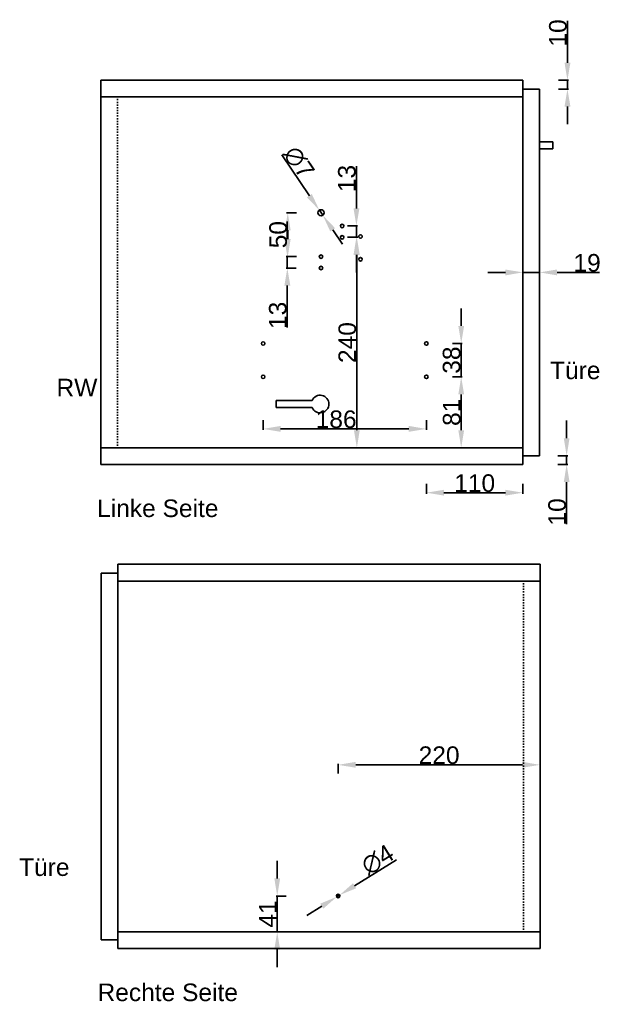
# Model space of a CAD drawing. Header units: millimetres. Extents: x 2630 to 5235, y -135 to 3644.
# Drawn here: x 4573 to 5235, y 809 to 1928 of the extents above; entities that cross this region are included whole.
import ezdxf

# ---------------------------------------------------------------- set-up
doc = ezdxf.new("R2010")
doc.units = ezdxf.units.MM
doc.linetypes.add('ACAD_ISO07W100', pattern=[3, 0, -3])
doc.styles.get("Standard").update_dxf_attribs({"font": 'arial.ttf'})
doc.dimstyles.new('ISO-25', dxfattribs={"dimtxt": 20, "dimasz": 20, "dimexe": 1.25, "dimexo": 0.625, "dimtad": 1, "dimtxsty": 'Standard', "dimcen": 20, "dimadec": 0, "dimazin": 0, "dimtfac": 1, "dimtmove": 0, "dimatfit": 3, "dimfxl": 10, "dimfxlon": 1, "dimarcsym": 0})

# ---------------------------------------------------------------- blocks, each defined once
blk = doc.blocks.new('*D21')
at = {"color": 0, "lineweight": -2, "transparency": 16777216}
for p, q in [((4936.3, 1069), (4936.3, 1080.3)), ((4956.3, 1079), (5146.3, 1079)), ((5166.3, 1069), (5166.3, 1080.3))]:
    blk.add_line(p, q, dxfattribs=at)
at = {"color": 0, "transparency": 16777216}
for points in [[(4956.3, 1082.4), (4956.3, 1075.7), (4936.3, 1079)], [(5146.3, 1082.4), (5146.3, 1075.7), (5166.3, 1079)]]:
    blk.add_solid(points, dxfattribs=at)
at = {"layer": 'Defpoints', "color": 0, "transparency": 16777216}
for p in [(5166.3, 1079), (4936.3, 929.5), (5166.3, 929.5)]:
    blk.add_point(p, dxfattribs=at)
at = {"color": 0, "transparency": 16777216, "insert": (5051.3, 1089.9), "char_height": 20, "attachment_point": 5}
blk.add_mtext('220', dxfattribs=at)
blk = doc.blocks.new('*D22')
at = {"color": 0, "lineweight": -2, "transparency": 16777216}
for p, q in [((5126.8, 1640.3), (5106.8, 1640.3)), ((5146.8, 1630.3), (5146.8, 1641.5)), ((5146.8, 1640.3), (5165.8, 1640.3)), ((5165.8, 1630.3), (5165.8, 1641.5)), ((5185.8, 1640.3), (5233.9, 1640.3))]:
    blk.add_line(p, q, dxfattribs=at)
at = {"color": 0, "transparency": 16777216}
for points in [[(5126.8, 1643.6), (5126.8, 1636.9), (5146.8, 1640.3)], [(5185.8, 1643.6), (5185.8, 1636.9), (5165.8, 1640.3)]]:
    blk.add_solid(points, dxfattribs=at)
at = {"layer": 'Defpoints', "color": 0, "transparency": 16777216}
for p in [(5165.8, 1640.3), (5146.8, 1440.3), (5165.8, 1440.3)]:
    blk.add_point(p, dxfattribs=at)
at = {"color": 0, "transparency": 16777216, "insert": (5219.9, 1651.1), "char_height": 20, "attachment_point": 5}
blk.add_mtext('19', dxfattribs=at)
blk = doc.blocks.new('*D23')
at = {"color": 0, "lineweight": -2, "transparency": 16777216}
for p, q in [((5197.5, 1879.3), (5197.5, 1927.2)), ((5187.5, 1859.3), (5198.8, 1859.3)), ((5197.5, 1849.3), (5197.5, 1859.3)), ((5187.5, 1849.3), (5198.8, 1849.3)), ((5197.5, 1829.3), (5197.5, 1809.3))]:
    blk.add_line(p, q, dxfattribs=at)
at = {"color": 0, "transparency": 16777216}
for points in [[(5194.2, 1879.3), (5200.9, 1879.3), (5197.5, 1859.3)], [(5194.2, 1829.3), (5200.9, 1829.3), (5197.5, 1849.3)]]:
    blk.add_solid(points, dxfattribs=at)
at = {"layer": 'Defpoints', "color": 0, "transparency": 16777216}
for p in [(5146.8, 1859.3), (5197.5, 1859.3), (5146.8, 1849.3)]:
    blk.add_point(p, dxfattribs=at)
at = {"color": 0, "transparency": 16777216, "insert": (5186.7, 1913.2), "char_height": 20, "attachment_point": 5, "rotation": 90}
blk.add_mtext('10', dxfattribs=at)
blk = doc.blocks.new('*D24')
at = {"color": 0, "lineweight": -2, "transparency": 16777216}
for p, q in [((5196.6, 1451.3), (5196.6, 1471.3)), ((5186.6, 1431.3), (5197.9, 1431.3)), ((5186.6, 1421.3), (5197.9, 1421.3)), ((5196.6, 1431.3), (5196.6, 1421.3)), ((5196.6, 1401.3), (5196.6, 1353.3))]:
    blk.add_line(p, q, dxfattribs=at)
at = {"color": 0, "transparency": 16777216}
for points in [[(5193.3, 1451.3), (5199.9, 1451.3), (5196.6, 1431.3)], [(5193.3, 1401.3), (5199.9, 1401.3), (5196.6, 1421.3)]]:
    blk.add_solid(points, dxfattribs=at)
at = {"layer": 'Defpoints', "color": 0, "transparency": 16777216}
for p in [(5146.8, 1431.3), (5146.8, 1421.3), (5196.6, 1421.3)]:
    blk.add_point(p, dxfattribs=at)
at = {"color": 0, "transparency": 16777216, "insert": (5185.8, 1367.3), "char_height": 20, "attachment_point": 5, "rotation": 90}
blk.add_mtext('10', dxfattribs=at)
blk = doc.blocks.new('*D25')
at = {"color": 0, "lineweight": -2, "transparency": 16777216}
for p, q in [((4850.8, 1471.9), (4850.8, 1460.7)), ((5036.8, 1471.9), (5036.8, 1460.7)), ((5016.8, 1461.9), (4870.8, 1461.9))]:
    blk.add_line(p, q, dxfattribs=at)
at = {"color": 0, "transparency": 16777216}
for points in [[(4870.8, 1465.3), (4870.8, 1458.6), (4850.8, 1461.9)], [(5016.8, 1465.3), (5016.8, 1458.6), (5036.8, 1461.9)]]:
    blk.add_solid(points, dxfattribs=at)
at = {"layer": 'Defpoints', "color": 0, "transparency": 16777216}
for p in [(4850.8, 1626), (5036.8, 1626), (4850.8, 1461.9)]:
    blk.add_point(p, dxfattribs=at)
at = {"color": 0, "transparency": 16777216, "insert": (4934, 1472.8), "char_height": 20, "attachment_point": 5}
blk.add_mtext('186', dxfattribs=at)
blk = doc.blocks.new('*D26')
at = {"color": 0, "lineweight": -2, "transparency": 16777216}
for p, q in [((5076.5, 1579.3), (5076.5, 1599.3)), ((5066.5, 1559.3), (5077.7, 1559.3)), ((5076.5, 1559.3), (5076.5, 1521.3)), ((5066.5, 1521.3), (5077.7, 1521.3)), ((5076.5, 1501.3), (5076.5, 1481.3))]:
    blk.add_line(p, q, dxfattribs=at)
at = {"color": 0, "transparency": 16777216}
for points in [[(5073.2, 1579.3), (5079.8, 1579.3), (5076.5, 1559.3)], [(5073.2, 1501.3), (5079.8, 1501.3), (5076.5, 1521.3)]]:
    blk.add_solid(points, dxfattribs=at)
at = {"layer": 'Defpoints', "color": 0, "transparency": 16777216}
for p in [(5036.8, 1559.3), (5036.8, 1521.3), (5076.5, 1521.3)]:
    blk.add_point(p, dxfattribs=at)
at = {"color": 0, "transparency": 16777216, "insert": (5065.6, 1540.3), "char_height": 20, "attachment_point": 5, "rotation": 90}
blk.add_mtext('38', dxfattribs=at)
blk = doc.blocks.new('*D27')
at = {"color": 0, "lineweight": -2, "transparency": 16777216}
for p, q in [((5066.5, 1521.3), (5077.7, 1521.3)), ((5076.5, 1501.3), (5076.5, 1460.3)), ((5066.5, 1440.3), (5077.7, 1440.3))]:
    blk.add_line(p, q, dxfattribs=at)
at = {"color": 0, "transparency": 16777216}
for points in [[(5073.2, 1501.3), (5079.8, 1501.3), (5076.5, 1521.3)], [(5073.2, 1460.3), (5079.8, 1460.3), (5076.5, 1440.3)]]:
    blk.add_solid(points, dxfattribs=at)
at = {"layer": 'Defpoints', "color": 0, "transparency": 16777216}
for p in [(5036.8, 1521.3), (5036.8, 1440.3), (5076.5, 1440.3)]:
    blk.add_point(p, dxfattribs=at)
at = {"color": 0, "transparency": 16777216, "insert": (5065.7, 1480.8), "char_height": 20, "attachment_point": 5, "rotation": 90}
blk.add_mtext('81', dxfattribs=at)
blk = doc.blocks.new('*D28')
at = {"color": 0, "lineweight": -2, "transparency": 16777216}
for p, q in [((5036.8, 1399.2), (5036.8, 1388)), ((5146.8, 1399.2), (5146.8, 1388)), ((5056.8, 1389.2), (5126.8, 1389.2))]:
    blk.add_line(p, q, dxfattribs=at)
at = {"color": 0, "transparency": 16777216}
for points in [[(5056.8, 1392.5), (5056.8, 1385.9), (5036.8, 1389.2)], [(5126.8, 1392.5), (5126.8, 1385.9), (5146.8, 1389.2)]]:
    blk.add_solid(points, dxfattribs=at)
at = {"layer": 'Defpoints', "color": 0, "transparency": 16777216}
for p in [(5036.8, 1519.3), (5146.8, 1521.3), (5146.8, 1389.2)]:
    blk.add_point(p, dxfattribs=at)
at = {"color": 0, "transparency": 16777216, "insert": (5091.8, 1400), "char_height": 20, "attachment_point": 5}
blk.add_mtext('110', dxfattribs=at)
blk = doc.blocks.new('*D29')
at = {"color": 0, "lineweight": -2, "transparency": 16777216}
for p, q in [((4957.1, 1713.3), (4957.1, 1761.3)), ((4947.1, 1693.3), (4958.4, 1693.3)), ((4957.1, 1680.3), (4957.1, 1693.3)), ((4947.1, 1680.3), (4958.4, 1680.3)), ((4957.1, 1660.3), (4957.1, 1640.3))]:
    blk.add_line(p, q, dxfattribs=at)
at = {"color": 0, "transparency": 16777216}
for points in [[(4953.8, 1713.3), (4960.5, 1713.3), (4957.1, 1693.3)], [(4953.8, 1660.3), (4960.5, 1660.3), (4957.1, 1680.3)]]:
    blk.add_solid(points, dxfattribs=at)
at = {"layer": 'Defpoints', "color": 0, "transparency": 16777216}
for p in [(4940.8, 1693.3), (4957.1, 1693.3), (4940.8, 1680.3)]:
    blk.add_point(p, dxfattribs=at)
at = {"color": 0, "transparency": 16777216, "insert": (4946.3, 1747.3), "char_height": 20, "attachment_point": 5, "rotation": 90}
blk.add_mtext('13', dxfattribs=at)
blk = doc.blocks.new('*D30')
at = {"color": 0, "lineweight": -2, "transparency": 16777216}
for p, q in [((4947.6, 1680.3), (4958.8, 1680.3)), ((4957.6, 1660.3), (4957.6, 1460.3)), ((4947.6, 1440.3), (4958.8, 1440.3))]:
    blk.add_line(p, q, dxfattribs=at)
at = {"color": 0, "transparency": 16777216}
for points in [[(4954.3, 1660.3), (4960.9, 1660.3), (4957.6, 1680.3)], [(4954.3, 1460.3), (4960.9, 1460.3), (4957.6, 1440.3)]]:
    blk.add_solid(points, dxfattribs=at)
at = {"layer": 'Defpoints', "color": 0, "transparency": 16777216}
for p in [(4940.9, 1680.3), (4940.9, 1440.3), (4957.6, 1440.3)]:
    blk.add_point(p, dxfattribs=at)
at = {"color": 0, "transparency": 16777216, "insert": (4946.8, 1560.3), "char_height": 20, "attachment_point": 5, "rotation": 90}
blk.add_mtext('240', dxfattribs=at)
blk = doc.blocks.new('*D31')
at = {"color": 0, "lineweight": -2, "transparency": 16777216}
for p, q in [((4888.9, 1708.3), (4877.6, 1708.3)), ((4878.9, 1688.3), (4878.9, 1678.3)), ((4888.9, 1658.3), (4877.6, 1658.3))]:
    blk.add_line(p, q, dxfattribs=at)
at = {"color": 0, "transparency": 16777216}
for points in [[(4875.5, 1688.3), (4882.2, 1688.3), (4878.9, 1708.3)], [(4875.5, 1678.3), (4882.2, 1678.3), (4878.9, 1658.3)]]:
    blk.add_solid(points, dxfattribs=at)
at = {"layer": 'Defpoints', "color": 0, "transparency": 16777216}
for p in [(4916.8, 1708.3), (4878.9, 1658.3), (4916.8, 1658.3)]:
    blk.add_point(p, dxfattribs=at)
at = {"color": 0, "transparency": 16777216, "insert": (4868, 1683.3), "char_height": 20, "attachment_point": 5, "rotation": 90}
blk.add_mtext('50', dxfattribs=at)
blk = doc.blocks.new('*D32')
at = {"color": 0, "lineweight": -2, "transparency": 16777216}
for p, q in [((4878.4, 1678.3), (4878.4, 1698.3)), ((4888.4, 1658.3), (4877.2, 1658.3)), ((4878.4, 1658.3), (4878.4, 1645.3)), ((4888.4, 1645.3), (4877.2, 1645.3)), ((4878.4, 1625.3), (4878.4, 1577.3))]:
    blk.add_line(p, q, dxfattribs=at)
at = {"color": 0, "transparency": 16777216}
for points in [[(4875.1, 1678.3), (4881.8, 1678.3), (4878.4, 1658.3)], [(4875.1, 1625.3), (4881.8, 1625.3), (4878.4, 1645.3)]]:
    blk.add_solid(points, dxfattribs=at)
at = {"layer": 'Defpoints', "color": 0, "transparency": 16777216}
for p in [(4916.8, 1658.3), (4878.4, 1645.3), (4916.8, 1645.3)]:
    blk.add_point(p, dxfattribs=at)
at = {"color": 0, "transparency": 16777216, "insert": (4867.6, 1591.3), "char_height": 20, "attachment_point": 5, "rotation": 90}
blk.add_mtext('13', dxfattribs=at)
blk = doc.blocks.new('*D33')
at = {"color": 0, "lineweight": -2, "transparency": 16777216}
for p, q in [((5002.6, 970.7), (4955, 941.1)), ((4934.6, 928.5), (4938, 930.6)), ((4917.6, 917.9), (4900.6, 907.4))]:
    blk.add_line(p, q, dxfattribs=at)
at = {"color": 0, "transparency": 16777216}
for points in [[(4953.2, 944), (4956.8, 938.3), (4938, 930.6)], [(4915.9, 920.8), (4919.4, 915.1), (4934.6, 928.5)]]:
    blk.add_solid(points, dxfattribs=at)
at = {"layer": 'Defpoints', "color": 0, "transparency": 16777216}
for p in [(4938, 930.6), (4934.6, 928.5)]:
    blk.add_point(p, dxfattribs=at)
at = {"color": 0, "transparency": 16777216, "insert": (4981.3, 970.9), "char_height": 20, "attachment_point": 5, "rotation": 31.8308}
blk.add_mtext('∅4', dxfattribs=at)
blk = doc.blocks.new('*D34')
at = {"color": 0, "lineweight": -2, "transparency": 16777216}
for p, q in [((4866.9, 949.5), (4866.9, 969.5)), ((4876.9, 929.5), (4865.7, 929.5)), ((4866.9, 929.5), (4866.9, 888.5)), ((4876.9, 888.5), (4865.7, 888.5)), ((4866.9, 868.5), (4866.9, 848.5))]:
    blk.add_line(p, q, dxfattribs=at)
at = {"color": 0, "transparency": 16777216}
for points in [[(4863.6, 949.5), (4870.2, 949.5), (4866.9, 929.5)], [(4863.6, 868.5), (4870.2, 868.5), (4866.9, 888.5)]]:
    blk.add_solid(points, dxfattribs=at)
at = {"layer": 'Defpoints', "color": 0, "transparency": 16777216}
for p in [(4936.3, 929.5), (4866.9, 888.5), (4936.3, 888.5)]:
    blk.add_point(p, dxfattribs=at)
at = {"color": 0, "transparency": 16777216, "insert": (4856.2, 909), "char_height": 20, "attachment_point": 5, "rotation": 90}
blk.add_mtext('41', dxfattribs=at)
blk = doc.blocks.new('*D44')
at = {"color": 0, "lineweight": -2, "transparency": 16777216}
for p, q in [((4872, 1774.1), (4903.6, 1727.7)), ((4918.8, 1705.4), (4914.9, 1711.2)), ((4930.1, 1688.9), (4941.3, 1672.3))]:
    blk.add_line(p, q, dxfattribs=at)
at = {"color": 0, "transparency": 16777216}
for points in [[(4906.3, 1729.6), (4900.8, 1725.8), (4914.9, 1711.2)], [(4932.8, 1690.7), (4927.3, 1687), (4918.8, 1705.4)]]:
    blk.add_solid(points, dxfattribs=at)
at = {"layer": 'Defpoints', "color": 0, "transparency": 16777216}
for p in [(4914.9, 1711.2), (4918.8, 1705.4)]:
    blk.add_point(p, dxfattribs=at)
at = {"color": 0, "transparency": 16777216, "insert": (4891.6, 1765.6), "char_height": 20, "attachment_point": 5, "rotation": 304.2842}
blk.add_mtext('∅7', dxfattribs=at)

msp = doc.modelspace()

# ---------------------------------------------------------------- linework, layer by layer
for p, q in [((4665.83, 1859.27), (4665.83, 1840.27)), ((4665.83, 1859.27), (4745.83, 1859.27)), ((5146.83, 1859.27), (4665.83, 1859.27)), ((5146.83, 1849.27), (5146.83, 1859.27)), ((5146.83, 1859.27), (5146.83, 1421.27)), ((5165.83, 1849.27), (5146.83, 1849.27)), ((5165.83, 1849.27), (5146.83, 1849.27)), ((5146.83, 1849.27), (5146.83, 1840.27)), ((5165.83, 1431.27), (5165.83, 1849.27)), ((4665.83, 1440.27), (4665.83, 1840.27)), ((4665.83, 1840.27), (4684.83, 1840.27)), ((4665.83, 1840.27), (4765.83, 1840.27)), ((4665.83, 1840.27), (4745.83, 1840.27)), ((5146.83, 1840.27), (4665.83, 1840.27)), ((5146.83, 1840.27), (4916.83, 1840.27)), ((5146.83, 1840.27), (4940.83, 1840.27)), ((5146.83, 1840.27), (4961.83, 1840.27)), ((5146.83, 1840.27), (4961.83, 1840.27)), ((5165.83, 1840.27), (5165.83, 1440.27)), ((5165.83, 1440.27), (5165.83, 1840.27)), ((5165.83, 1789.27), (5180.83, 1789.27)), ((5180.83, 1781.27), (5165.83, 1781.27)), ((5180.83, 1789.27), (5180.83, 1781.27)), ((4665.83, 1440.27), (4665.83, 1490.27)), ((4865.83, 1486.27), (4865.83, 1494.27)), ((4865.83, 1494.27), (4906.665, 1494.27)), ((4865.83, 1490.27), (4865.83, 1486.27)), ((4865.83, 1486.27), (4906.665, 1486.27)), ((4906.665, 1486.27), (4865.83, 1486.27)), ((4665.83, 1440.27), (4665.83, 1421.27)), ((4665.83, 1421.27), (4665.83, 1440.27)), ((5146.83, 1440.27), (4665.83, 1440.27)), ((4906.33, 1440.27), (4960.382, 1440.27)), ((5146.83, 1440.27), (5036.83, 1440.27)), ((5146.83, 1421.27), (4665.83, 1421.27)), ((5146.83, 1421.27), (5146.83, 1431.27)), ((5146.83, 1431.27), (5165.83, 1431.27)), ((4685.311, 1288.543), (4685.311, 1307.543)), ((4685.311, 1307.543), (4685.311, 1297.543)), ((4685.311, 1297.543), (4685.311, 1307.543)), ((4685.311, 1307.543), (5166.311, 1307.543)), ((5147.311, 1307.543), (5166.311, 1307.543)), ((5166.311, 1307.543), (5166.311, 869.543)), ((5166.311, 1307.543), (5166.311, 888.543)), ((4685.311, 1297.543), (4666.311, 1297.543)), ((4666.311, 1297.543), (4685.311, 1297.543)), ((4666.311, 879.543), (4666.311, 1297.543)), ((4666.311, 1297.543), (4685.311, 1297.543)), ((4666.311, 888.543), (4666.311, 1288.543)), ((4685.311, 1297.543), (4685.311, 888.543)), ((4685.311, 1288.543), (5166.311, 1288.543)), ((4685.311, 1288.543), (5166.311, 1288.543)), ((5147.311, 1288.543), (5166.311, 1288.543)), ((5166.311, 879.543), (5166.311, 1297.543)), ((5166.311, 1288.543), (5166.311, 888.543)), ((5166.311, 888.543), (5166.311, 1288.543)), ((5166.311, 1288.543), (5166.311, 1288.543)), ((5166.311, 1288.543), (5166.311, 869.543)), ((4666.311, 888.543), (4666.311, 938.543)), ((4685.311, 888.543), (4685.311, 869.543)), ((5166.311, 888.543), (4685.311, 888.543)), ((4685.311, 888.543), (4685.311, 869.543)), ((4685.311, 888.543), (5166.311, 888.543)), ((5147.311, 888.543), (5166.311, 888.543)), ((4685.311, 879.543), (4666.311, 879.543)), ((4685.311, 869.543), (4685.311, 879.543)), ((4685.311, 869.543), (5166.311, 869.543)), ((5166.311, 869.543), (4936.311, 869.543)), ((5166.311, 869.543), (5147.311, 869.543)), ((5166.311, 869.543), (5147.311, 869.543))]:
    msp.add_line(p, q)
at = {"linetype": 'ACAD_ISO07W100'}
for p, q in [((4684.83, 1840.27), (4684.83, 1440.27)), ((5146.83, 1440.27), (5146.83, 1840.27)), ((4685.311, 1288.543), (4685.311, 888.543)), ((5147.311, 888.543), (5147.311, 1288.543))]:
    msp.add_line(p, q, dxfattribs=at)
for centre, radius in [((4916.83, 1708.27), 3.5), ((4940.83, 1693.27), 2), ((4940.885, 1680.27), 2), ((4961.83, 1681.27), 2), ((4916.83, 1658.27), 2), ((4961.83, 1655.27), 2), ((4916.83, 1645.27), 2), ((4850.83, 1559.27), 2), ((5036.83, 1559.27), 2), ((4850.83, 1521.27), 2), ((5036.83, 1521.27), 2), ((4936.311, 929.543), 2)]:
    msp.add_circle(centre, radius)
msp.add_arc((4915.83, 1490.27), 10, 203.578178, 156.421822)

# ---------------------------------------------------------------- texts
at = {"char_height": 20, "attachment_point": 1}
for s, width, insert in [('Türe', 479.08902, (5177.684, 1538.649)), ('RW', 159.41278, (4615.463, 1519.044)), ('Linke Seite', 408.66892, (4661.723, 1381.427)), ('Türe', 479.08902, (4572.836, 972.359)), ('Rechte Seite', 408.66892, (4662.204, 829.7))]:
    msp.add_mtext_dynamic_manual_height_columns(s, width=width, gutter_width=12.5, heights=[0], dxfattribs=dict(at, insert=insert))

# ---------------------------------------------------------------- dimensions: what is measured, and where the dimension line sits
for base, p1, p2, picture, middle in [((5197.521, 1859.27), (5146.83, 1849.27), (5146.83, 1859.27), '*D23', (5186.685, 1913.244)), ((4957.142, 1693.27), (4940.83, 1680.27), (4940.849, 1693.27), '*D29', (4946.299, 1747.279)), ((4878.862, 1658.27), (4916.83, 1708.27), (4916.83, 1658.27), '*D31', (4868.026, 1683.27)), ((4878.424, 1645.27), (4916.83, 1658.27), (4916.83, 1645.27), '*D32', (4867.58, 1591.262)), ((4957.588, 1440.27), (4940.885, 1680.27), (4940.885, 1440.27), '*D30', (4946.752, 1560.27)), ((5076.489, 1521.27), (5036.83, 1559.27), (5036.83, 1521.27), '*D26', (5065.645, 1540.27)), ((5076.489, 1440.27), (5036.83, 1521.27), (5036.83, 1440.27), '*D27', (5065.652, 1480.77)), ((5196.613, 1421.27), (5146.83, 1431.27), (5146.83, 1421.27), '*D24', (5185.776, 1367.296)), ((4866.909, 888.543), (4936.311, 929.543), (4936.311, 888.543), '*D34', (4856.243, 909.043))]:
    dim = msp.add_linear_dim(base=base, p1=p1, p2=p2, angle=90, dimstyle='ISO-25')
    dim.commit()
    dim.dimension.update_dxf_attribs({"geometry": picture, "text_midpoint": middle})
for p1, p2, picture, middle in [((4918.802, 1705.378), (4914.859, 1711.162), '*D44', (4891.569, 1765.554)), ((4934.612, 928.488), (4938.01, 930.597), '*D33', (4981.294, 970.88))]:
    dim = msp.add_diameter_dim_2p(p1=p1, p2=p2, dimstyle='ISO-25')
    dim.commit()
    dim.dimension.update_dxf_attribs({"geometry": picture, "text_midpoint": middle})
for base, p1, p2, picture, middle in [((5165.83, 1640.27), (5146.83, 1440.27), (5165.83, 1440.27), '*D22', (5219.859, 1651.107)), ((5146.83, 1389.201), (5036.83, 1519.27), (5146.83, 1521.27), '*D28', (5091.83, 1400.038))]:
    dim = msp.add_linear_dim(base=base, p1=p1, p2=p2, dimstyle='ISO-25')
    dim.commit()
    dim.dimension.update_dxf_attribs({"geometry": picture, "text_midpoint": middle})
dim = msp.add_linear_dim(base=(4850.83, 1461.919), p1=(5036.83, 1626.01), p2=(4850.83, 1626.01), dimstyle='ISO-25')
dim.commit()
dim.dimension.update_dxf_attribs({"geometry": '*D25', "text_midpoint": (4934.018, 1461.919), "dimtype": 160})
dim = msp.add_linear_dim(base=(5166.311, 1079.043), p1=(4936.311, 929.543), p2=(5166.311, 929.543), text='220', dimstyle='ISO-25')
dim.commit()
dim.dimension.update_dxf_attribs({"geometry": '*D21', "text_midpoint": (5051.311, 1089.879)})

doc.saveas('drawing.dxf')
